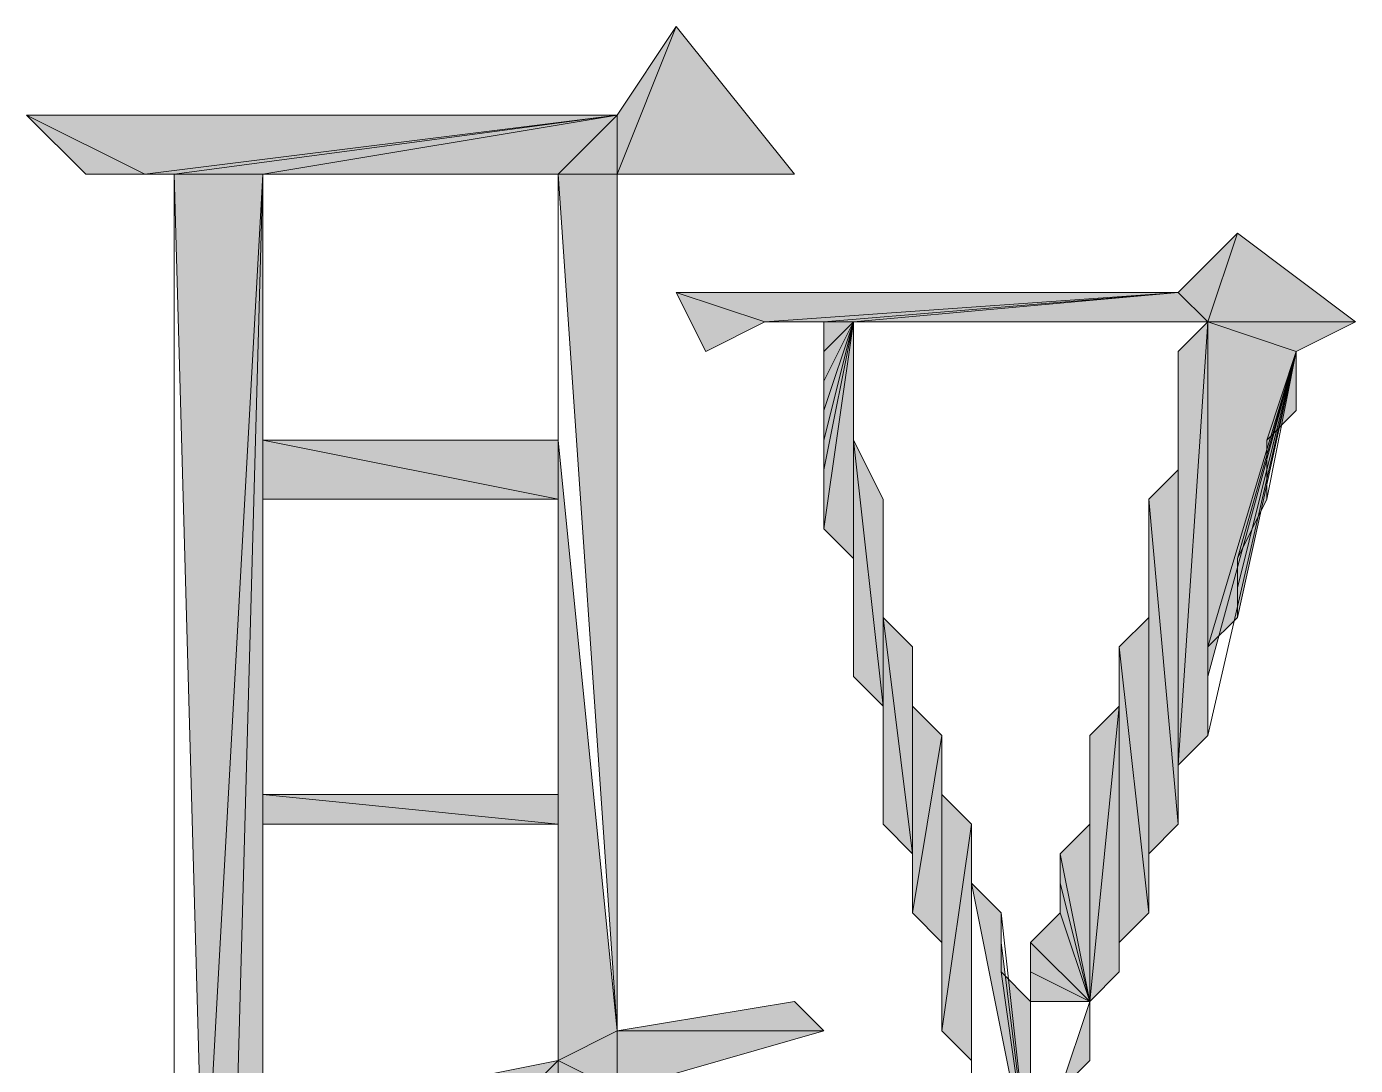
# Model space of a CAD drawing. Header units: inches. Extents: x -244 to 17, y 0 to 370.
# Drawn here: x -33.835 to -30.977, y 23.686 to 25.919 of the extents above; entities that cross this region are included whole.
import ezdxf

# ---------------------------------------------------------------- set-up
doc = ezdxf.new("R2010")
doc.units = ezdxf.units.IN
doc.header["$MEASUREMENT"] = 0
doc.layers.add('图层 1', color=7, linetype='Continuous')

# ---------------------------------------------------------------- blocks, each defined once
blk = doc.blocks.new('block 2')
at = {"layer": '图层 1', "true_color": 0xffffff}
h = blk.add_hatch(color=7, dxfattribs=at)
h.dxf.hatch_style = 2
h.paths.add_polyline_path([(45.7201, 54.2289), (45.847, 54.4832), (45.847, 53.213)])
h.paths.add_polyline_path([(45.7201, 54.3561), (45.7201, 54.2289), (45.847, 54.4832)])
h = blk.add_hatch(color=7, dxfattribs=at)
h.dxf.hatch_style = 2
h.paths.add_polyline_path([(45.847, 53.213), (45.7201, 54.1655), (45.7201, 54.2289)])
h.paths.add_polyline_path([(45.7201, 53.975), (45.847, 53.213), (45.7201, 54.1655)])
h = blk.add_hatch(color=7, dxfattribs=at)
h.dxf.hatch_style = 2
h.paths.add_polyline_path([(45.7201, 54.1655), (43.4341, 54.1022), (45.7201, 53.975)])
h = blk.add_hatch(color=7, dxfattribs=at)
h.dxf.hatch_style = 2
h.paths.add_polyline_path([(45.7201, 53.975), (43.4341, 54.0384), (43.4341, 54.1022)])
h.paths.add_polyline_path([(43.4975, 53.975), (45.7201, 53.975), (43.4341, 54.0384)])
h = blk.add_hatch(color=7, dxfattribs=at)
h.dxf.hatch_style = 2
h.paths.add_polyline_path([(43.688, 53.975), (43.688, 53.4669), (43.8151, 53.3401)])
h = blk.add_hatch(color=7, dxfattribs=at)
h.dxf.hatch_style = 2
h.paths.add_polyline_path([(44.3865, 53.975), (44.3231, 53.975), (44.3231, 53.3401)])
h = blk.add_hatch(color=7, dxfattribs=at)
h.dxf.hatch_style = 2
h.paths.add_polyline_path([(44.3865, 53.975), (44.3865, 53.3401), (44.3231, 53.3401)])
h = blk.add_hatch(color=7, dxfattribs=at)
h.dxf.hatch_style = 2
h.paths.add_polyline_path([(45.1485, 53.975), (45.0216, 53.975), (45.0216, 53.3401)])
h = blk.add_hatch(color=7, dxfattribs=at)
h.dxf.hatch_style = 2
h.paths.add_polyline_path([(45.1485, 53.975), (45.0216, 53.3401), (45.1485, 53.3401)])
h = blk.add_hatch(color=7, dxfattribs=at)
h.dxf.hatch_style = 2
h.paths.add_polyline_path([(45.7201, 53.213), (46.0375, 53.0862), (45.7201, 52.832)])
h.paths.add_polyline_path([(45.847, 53.213), (45.7201, 53.213), (46.0375, 53.0862)])
h.paths.add_polyline_path([(45.7201, 53.3401), (45.847, 53.213), (45.7201, 53.213)])
h.paths.add_polyline_path([(45.7201, 53.975), (45.7201, 53.3401), (45.847, 53.213)])
h = blk.add_hatch(color=7, dxfattribs=at)
h.dxf.hatch_style = 2
h.paths.add_polyline_path([(43.8151, 53.3401), (43.688, 53.3401), (43.688, 53.4669)])
h.paths.add_polyline_path([(43.7515, 53.213), (43.8151, 53.3401), (43.688, 53.3401)])
h.paths.add_polyline_path([(43.8785, 53.213), (43.7515, 53.213), (43.8151, 53.3401)])
h.paths.add_polyline_path([(43.8785, 52.7686), (43.8785, 53.213), (43.7515, 53.213)])
h.paths.add_polyline_path([(43.942, 52.832), (43.8785, 52.7686), (43.8785, 53.213)])
h = blk.add_hatch(color=7, dxfattribs=at)
h.dxf.hatch_style = 2
h.paths.add_polyline_path([(43.8151, 53.3401), (45.1485, 53.3401), (43.8785, 53.213)])
h = blk.add_hatch(color=7, dxfattribs=at)
h.dxf.hatch_style = 2
h.paths.add_polyline_path([(45.7201, 53.3401), (45.7201, 53.213), (43.8785, 53.213)])
h = blk.add_hatch(color=7, dxfattribs=at)
h.dxf.hatch_style = 2
h.paths.add_polyline_path([(45.4026, 52.8957), (45.466, 53.0862), (45.466, 52.0065)])
h.paths.add_polyline_path([(45.339, 53.0225), (45.4026, 52.8957), (45.466, 53.0862)])
h = blk.add_hatch(color=7, dxfattribs=at)
h.dxf.hatch_style = 2
h.paths.add_polyline_path([(45.4026, 52.8957), (45.4026, 52.7686), (45.466, 52.0065)])
h = blk.add_hatch(color=7, dxfattribs=at)
h.dxf.hatch_style = 2
h.paths.add_polyline_path([(44.958, 52.7686), (44.8944, 52.7052), (45.4026, 52.7052)])
h = blk.add_hatch(color=7, dxfattribs=at)
h.dxf.hatch_style = 2
h.paths.add_polyline_path([(45.4026, 52.7052), (45.085, 52.7686), (45.1485, 52.7686)])
h.paths.add_polyline_path([(44.958, 52.7686), (45.4026, 52.7052), (45.085, 52.7686)])
h = blk.add_hatch(color=7, dxfattribs=at)
h.dxf.hatch_style = 2
h.paths.add_polyline_path([(45.4026, 52.7052), (45.2121, 52.7686), (45.2755, 52.7686)])
h.paths.add_polyline_path([(45.1485, 52.7686), (45.4026, 52.7052), (45.2121, 52.7686)])
h = blk.add_hatch(color=7, dxfattribs=at)
h.dxf.hatch_style = 2
h.paths.add_polyline_path([(45.4026, 52.7052), (45.339, 52.7686), (45.4026, 52.7686)])
h.paths.add_polyline_path([(45.2755, 52.7686), (45.4026, 52.7052), (45.339, 52.7686)])
h = blk.add_hatch(color=7, dxfattribs=at)
h.dxf.hatch_style = 2
h.paths.add_polyline_path([(45.4026, 51.9431), (45.5931, 51.8794), (45.4026, 51.6255)])
h.paths.add_polyline_path([(45.466, 52.0065), (45.4026, 51.9431), (45.5931, 51.8794)])
h.paths.add_polyline_path([(45.4026, 52.7052), (45.466, 52.0065), (45.4026, 51.9431)])
h.paths.add_polyline_path([(45.4026, 52.7686), (45.4026, 52.7052), (45.466, 52.0065)])
h = blk.add_hatch(color=7, dxfattribs=at)
h.dxf.hatch_style = 2
h.paths.add_polyline_path([(44.3231, 52.6414), (44.7675, 52.6414), (44.2595, 52.578)])
h.paths.add_polyline_path([(45.1485, 52.7052), (44.577, 52.6414), (45.0216, 52.6414)])
h.paths.add_polyline_path([(44.6405, 52.7052), (45.1485, 52.7052), (44.577, 52.6414)])
h = blk.add_hatch(color=7, dxfattribs=at)
h.dxf.hatch_style = 2
h.paths.add_polyline_path([(44.1326, 52.578), (44.5136, 52.5147), (44.069, 52.5147)])
h.paths.add_polyline_path([(44.577, 52.578), (44.1326, 52.578), (44.5136, 52.5147)])
h.paths.add_polyline_path([(44.7675, 52.6414), (44.7041, 52.578), (44.2595, 52.578)])
h = blk.add_hatch(color=7, dxfattribs=at)
h.dxf.hatch_style = 2
h.paths.add_polyline_path([(43.8785, 52.5147), (44.3231, 52.4509), (43.8151, 52.4509)])
h.paths.add_polyline_path([(44.3865, 52.5147), (43.8785, 52.5147), (44.3231, 52.4509)])
h = blk.add_hatch(color=7, dxfattribs=at)
h.dxf.hatch_style = 2
h.paths.add_polyline_path([(43.561, 52.3241), (44.1326, 52.3875), (44.196, 52.4509)])
h.paths.add_polyline_path([(44.069, 52.3875), (43.561, 52.3241), (44.1326, 52.3875)])
h = blk.add_hatch(color=7, dxfattribs=at)
h.dxf.hatch_style = 2
h.paths.add_polyline_path([(43.561, 52.3241), (44.0056, 52.3875), (44.069, 52.3875)])
h.paths.add_polyline_path([(43.942, 52.3241), (43.561, 52.3241), (44.0056, 52.3875)])
h = blk.add_hatch(color=7, dxfattribs=at)
h.dxf.hatch_style = 2
h.paths.add_polyline_path([(43.942, 52.197), (44.069, 52.3241), (44.0056, 52.3241)])
h.paths.add_polyline_path([(44.1326, 52.2604), (43.942, 52.197), (44.069, 52.3241)])
h = blk.add_hatch(color=7, dxfattribs=at)
h.dxf.hatch_style = 2
h.paths.add_polyline_path([(43.942, 52.3241), (44.0056, 52.3241), (43.942, 52.197)])
h = blk.add_hatch(color=7, dxfattribs=at)
h.dxf.hatch_style = 2
h.paths.add_polyline_path([(43.7515, 52.2604), (43.8151, 52.197), (43.942, 52.197)])
h = blk.add_hatch(color=7, dxfattribs=at)
h.dxf.hatch_style = 2
h.paths.add_polyline_path([(43.942, 52.197), (44.3231, 52.197), (44.2595, 52.2604)])
h = blk.add_hatch(color=7, dxfattribs=at)
h.dxf.hatch_style = 2
h.paths.add_polyline_path([(43.942, 52.197), (44.196, 52.2604), (44.1326, 52.2604)])
h.paths.add_polyline_path([(44.2595, 52.2604), (43.942, 52.197), (44.196, 52.2604)])
h = blk.add_hatch(color=7, dxfattribs=at)
h.dxf.hatch_style = 2
h.paths.add_polyline_path([(44.7041, 52.1336), (44.1326, 52.0699), (44.7675, 52.0699)])
h.paths.add_polyline_path([(44.069, 52.1336), (44.7041, 52.1336), (44.1326, 52.0699)])
h.paths.add_polyline_path([(43.942, 52.197), (44.577, 52.1336), (44.0056, 52.1336)])
h.paths.add_polyline_path([(44.5136, 52.197), (43.942, 52.197), (44.577, 52.1336)])
h = blk.add_hatch(color=7, dxfattribs=at)
h.dxf.hatch_style = 2
h.paths.add_polyline_path([(44.2595, 52.0699), (45.0216, 52.0699), (44.3231, 52.0065)])
h = blk.add_hatch(color=7, dxfattribs=at)
h.dxf.hatch_style = 2
h.paths.add_polyline_path([(45.0216, 52.0699), (45.085, 52.0065), (44.3231, 52.0065)])
h = blk.add_hatch(color=7, dxfattribs=at)
h.dxf.hatch_style = 2
h.paths.add_polyline_path([(44.45, 52.0065), (45.4026, 51.9431), (44.5136, 51.9431)])
h.paths.add_polyline_path([(45.339, 52.0065), (44.45, 52.0065), (45.4026, 51.9431)])
h = blk.add_hatch(color=7, dxfattribs=at)
h.dxf.hatch_style = 2
h.paths.add_polyline_path([(45.339, 51.7526), (44.5136, 51.9431), (45.4026, 51.9431)])
h.paths.add_polyline_path([(44.6405, 51.9431), (45.339, 51.7526), (44.5136, 51.9431)])
h = blk.add_hatch(color=7, dxfattribs=at)
h.dxf.hatch_style = 2
h.paths.add_polyline_path([(45.339, 51.7526), (44.7041, 51.9431), (44.6405, 51.9431)])
h.paths.add_polyline_path([(44.7675, 51.8794), (45.339, 51.7526), (44.7041, 51.9431)])
h = blk.add_hatch(color=7, dxfattribs=at)
h.dxf.hatch_style = 2
h.paths.add_polyline_path([(45.4026, 51.9431), (45.339, 51.7526), (45.4026, 51.6255)])
h = blk.add_hatch(color=7, dxfattribs=at)
h.dxf.hatch_style = 2
h.paths.add_polyline_path([(45.339, 51.7526), (44.8311, 51.8794), (44.7675, 51.8794)])
h.paths.add_polyline_path([(44.8944, 51.8794), (45.339, 51.7526), (44.8311, 51.8794)])
h = blk.add_hatch(color=7, dxfattribs=at)
h.dxf.hatch_style = 2
h.paths.add_polyline_path([(45.339, 51.7526), (45.0216, 51.816), (44.8944, 51.8794)])
h.paths.add_polyline_path([(45.085, 51.816), (45.339, 51.7526), (45.0216, 51.816)])
h = blk.add_hatch(color=7, dxfattribs=at)
h.dxf.hatch_style = 2
h.paths.add_polyline_path([(45.339, 51.7526), (45.1485, 51.816), (45.085, 51.816)])
h.paths.add_polyline_path([(45.2121, 51.7526), (45.339, 51.7526), (45.1485, 51.816)])
at = {"layer": '图层 1', "lineweight": 0}
for points in [[(45.7201, 54.2289), (45.847, 54.4832), (45.847, 53.213), (45.7201, 54.2289)], [(45.7201, 54.3561), (45.7201, 54.2289), (45.847, 54.4832), (45.7201, 54.3561)], [(45.847, 53.213), (45.7201, 54.1655), (45.7201, 54.2289), (45.847, 53.213)], [(45.7201, 54.1655), (43.4341, 54.1022), (45.7201, 53.975), (45.7201, 54.1655)], [(43.6246, 54.1655), (45.7201, 54.1655), (43.4341, 54.1022), (43.6246, 54.1655)], [(45.7201, 53.975), (45.847, 53.213), (45.7201, 54.1655), (45.7201, 53.975)], [(45.7201, 53.975), (43.4341, 54.0384), (43.4341, 54.1022), (45.7201, 53.975)], [(43.4975, 53.975), (45.7201, 53.975), (43.4341, 54.0384), (43.4975, 53.975)], [(43.4975, 53.975), (45.0216, 53.975), (44.3865, 53.975), (43.4975, 53.975)], [(45.1485, 53.975), (43.4975, 53.975), (45.0216, 53.975), (45.1485, 53.975)], [(45.7201, 53.975), (45.1485, 53.975), (43.4975, 53.975), (45.7201, 53.975)], [(44.3231, 53.975), (43.4975, 53.975), (43.688, 53.975), (44.3231, 53.975)], [(44.3865, 53.975), (44.3231, 53.975), (43.4975, 53.975), (44.3865, 53.975)], [(43.688, 53.975), (43.688, 53.4669), (43.8151, 53.3401), (43.688, 53.975)], [(44.3865, 53.975), (44.3231, 53.975), (44.3231, 53.3401), (44.3865, 53.975)], [(44.3865, 53.975), (44.3865, 53.3401), (44.3231, 53.3401), (44.3865, 53.975)], [(45.1485, 53.975), (45.0216, 53.975), (45.0216, 53.3401), (45.1485, 53.975)], [(45.1485, 53.975), (45.0216, 53.3401), (45.1485, 53.3401), (45.1485, 53.975)], [(45.7201, 53.975), (45.7201, 53.3401), (45.847, 53.213), (45.7201, 53.975)], [(43.8151, 53.3401), (43.688, 53.3401), (43.688, 53.4669), (43.8151, 53.3401)], [(43.7515, 53.213), (43.8151, 53.3401), (43.688, 53.3401), (43.7515, 53.213)], [(43.8785, 53.213), (43.7515, 53.213), (43.8151, 53.3401), (43.8785, 53.213)], [(43.8151, 53.3401), (45.1485, 53.3401), (43.8785, 53.213), (43.8151, 53.3401)], [(44.3231, 53.3401), (43.8151, 53.3401), (45.1485, 53.3401), (44.3231, 53.3401)], [(45.7201, 53.3401), (45.7201, 53.213), (43.8785, 53.213), (45.7201, 53.3401)], [(45.1485, 53.3401), (45.7201, 53.3401), (43.8785, 53.213), (45.1485, 53.3401)], [(44.3231, 53.3401), (45.1485, 53.3401), (44.3865, 53.3401), (44.3231, 53.3401)], [(45.1485, 53.3401), (44.3865, 53.3401), (45.0216, 53.3401), (45.1485, 53.3401)], [(45.7201, 53.3401), (45.847, 53.213), (45.7201, 53.213), (45.7201, 53.3401)], [(43.8785, 52.7686), (43.8785, 53.213), (43.7515, 53.213), (43.8785, 52.7686)], [(43.942, 52.832), (43.8785, 52.7686), (43.8785, 53.213), (43.942, 52.832)], [(45.7201, 53.213), (46.0375, 53.0862), (45.7201, 52.832), (45.7201, 53.213)], [(45.847, 53.213), (45.7201, 53.213), (46.0375, 53.0862), (45.847, 53.213)], [(45.339, 53.0225), (45.4026, 52.8957), (45.466, 53.0862), (45.339, 53.0225)], [(45.4026, 52.8957), (45.466, 53.0862), (45.466, 52.0065), (45.4026, 52.8957)], [(45.4026, 52.8957), (45.4026, 52.7686), (45.466, 52.0065), (45.4026, 52.8957)], [(44.958, 52.7686), (44.8944, 52.7052), (45.4026, 52.7052), (44.958, 52.7686)], [(44.958, 52.7686), (45.4026, 52.7052), (45.085, 52.7686), (44.958, 52.7686)], [(45.4026, 52.7052), (45.085, 52.7686), (45.1485, 52.7686), (45.4026, 52.7052)], [(45.1485, 52.7686), (45.4026, 52.7052), (45.2121, 52.7686), (45.1485, 52.7686)], [(45.4026, 52.7052), (45.2121, 52.7686), (45.2755, 52.7686), (45.4026, 52.7052)], [(45.2755, 52.7686), (45.4026, 52.7052), (45.339, 52.7686), (45.2755, 52.7686)], [(45.4026, 52.7052), (45.339, 52.7686), (45.4026, 52.7686), (45.4026, 52.7052)], [(45.4026, 52.7686), (45.4026, 52.7052), (45.466, 52.0065), (45.4026, 52.7686)], [(45.1485, 52.7052), (44.577, 52.6414), (45.0216, 52.6414), (45.1485, 52.7052)], [(44.6405, 52.7052), (45.1485, 52.7052), (44.577, 52.6414), (44.6405, 52.7052)], [(45.2121, 52.7052), (44.6405, 52.7052), (45.1485, 52.7052), (45.2121, 52.7052)], [(44.7041, 52.7052), (45.2121, 52.7052), (44.6405, 52.7052), (44.7041, 52.7052)], [(45.2755, 52.7052), (44.7041, 52.7052), (45.2121, 52.7052), (45.2755, 52.7052)], [(44.7675, 52.7052), (45.2755, 52.7052), (44.7041, 52.7052), (44.7675, 52.7052)], [(44.8311, 52.7052), (44.7675, 52.7052), (45.2755, 52.7052), (44.8311, 52.7052)], [(45.4026, 52.7052), (44.8311, 52.7052), (45.2755, 52.7052), (45.4026, 52.7052)], [(44.8944, 52.7052), (45.4026, 52.7052), (44.8311, 52.7052), (44.8944, 52.7052)], [(45.4026, 52.7052), (45.466, 52.0065), (45.4026, 51.9431), (45.4026, 52.7052)], [(44.7675, 52.6414), (44.7041, 52.578), (44.2595, 52.578), (44.7675, 52.6414)], [(44.3231, 52.6414), (44.7675, 52.6414), (44.2595, 52.578), (44.3231, 52.6414)], [(44.8944, 52.6414), (44.3231, 52.6414), (44.7675, 52.6414), (44.8944, 52.6414)], [(44.3865, 52.6414), (44.8944, 52.6414), (44.3231, 52.6414), (44.3865, 52.6414)], [(44.958, 52.6414), (44.3865, 52.6414), (44.8944, 52.6414), (44.958, 52.6414)], [(44.45, 52.6414), (44.958, 52.6414), (44.3865, 52.6414), (44.45, 52.6414)], [(45.0216, 52.6414), (44.45, 52.6414), (44.958, 52.6414), (45.0216, 52.6414)], [(44.577, 52.6414), (45.0216, 52.6414), (44.45, 52.6414), (44.577, 52.6414)], [(44.1326, 52.578), (44.5136, 52.5147), (44.069, 52.5147), (44.1326, 52.578)], [(44.577, 52.578), (44.1326, 52.578), (44.5136, 52.5147), (44.577, 52.578)], [(44.196, 52.578), (44.577, 52.578), (44.1326, 52.578), (44.196, 52.578)], [(44.6405, 52.578), (44.196, 52.578), (44.577, 52.578), (44.6405, 52.578)], [(44.2595, 52.578), (44.6405, 52.578), (44.196, 52.578), (44.2595, 52.578)], [(44.7041, 52.578), (44.2595, 52.578), (44.6405, 52.578), (44.7041, 52.578)], [(43.8785, 52.5147), (44.3231, 52.4509), (43.8151, 52.4509), (43.8785, 52.5147)], [(44.3865, 52.5147), (43.8785, 52.5147), (44.3231, 52.4509), (44.3865, 52.5147)], [(43.942, 52.5147), (44.3865, 52.5147), (43.8785, 52.5147), (43.942, 52.5147)], [(44.45, 52.5147), (43.942, 52.5147), (44.3865, 52.5147), (44.45, 52.5147)], [(44.069, 52.5147), (44.45, 52.5147), (43.942, 52.5147), (44.069, 52.5147)], [(44.5136, 52.5147), (44.069, 52.5147), (44.45, 52.5147), (44.5136, 52.5147)], [(43.561, 52.3241), (44.1326, 52.3875), (44.196, 52.4509), (43.561, 52.3241)], [(44.196, 52.4509), (43.561, 52.3241), (43.7515, 52.4509), (44.196, 52.4509)], [(44.2595, 52.4509), (43.7515, 52.4509), (44.196, 52.4509), (44.2595, 52.4509)], [(43.8151, 52.4509), (44.2595, 52.4509), (43.7515, 52.4509), (43.8151, 52.4509)], [(44.3231, 52.4509), (43.8151, 52.4509), (44.2595, 52.4509), (44.3231, 52.4509)], [(43.561, 52.3241), (44.0056, 52.3875), (44.069, 52.3875), (43.561, 52.3241)], [(43.942, 52.3241), (43.561, 52.3241), (44.0056, 52.3875), (43.942, 52.3241)], [(44.069, 52.3875), (43.561, 52.3241), (44.1326, 52.3875), (44.069, 52.3875)], [(43.561, 52.3241), (43.942, 52.197), (43.942, 52.3241), (43.561, 52.3241)], [(43.7515, 52.2604), (43.561, 52.3241), (43.942, 52.197), (43.7515, 52.2604)], [(43.942, 52.197), (44.069, 52.3241), (44.0056, 52.3241), (43.942, 52.197)], [(44.1326, 52.2604), (43.942, 52.197), (44.069, 52.3241), (44.1326, 52.2604)], [(43.942, 52.3241), (44.0056, 52.3241), (43.942, 52.197), (43.942, 52.3241)], [(43.7515, 52.2604), (43.8151, 52.197), (43.942, 52.197), (43.7515, 52.2604)], [(43.942, 52.197), (44.3231, 52.197), (44.2595, 52.2604), (43.942, 52.197)], [(43.942, 52.197), (44.196, 52.2604), (44.1326, 52.2604), (43.942, 52.197)], [(44.2595, 52.2604), (43.942, 52.197), (44.196, 52.2604), (44.2595, 52.2604)], [(43.8151, 52.197), (43.8785, 52.197), (43.942, 52.197), (43.8151, 52.197)], [(43.942, 52.197), (44.577, 52.1336), (44.0056, 52.1336), (43.942, 52.197)], [(44.5136, 52.197), (43.942, 52.197), (44.577, 52.1336), (44.5136, 52.197)], [(44.3865, 52.197), (44.5136, 52.197), (43.942, 52.197), (44.3865, 52.197)], [(44.3865, 52.197), (43.942, 52.197), (44.3231, 52.197), (44.3865, 52.197)], [(44.0056, 52.1336), (44.6405, 52.1336), (44.069, 52.1336), (44.0056, 52.1336)], [(44.577, 52.1336), (44.0056, 52.1336), (44.6405, 52.1336), (44.577, 52.1336)], [(44.069, 52.1336), (44.7041, 52.1336), (44.1326, 52.0699), (44.069, 52.1336)], [(44.6405, 52.1336), (44.069, 52.1336), (44.7041, 52.1336), (44.6405, 52.1336)], [(44.7041, 52.1336), (44.1326, 52.0699), (44.7675, 52.0699), (44.7041, 52.1336)], [(44.1326, 52.0699), (44.7675, 52.0699), (44.196, 52.0699), (44.1326, 52.0699)], [(44.196, 52.0699), (44.8944, 52.0699), (44.2595, 52.0699), (44.196, 52.0699)], [(44.8311, 52.0699), (44.196, 52.0699), (44.8944, 52.0699), (44.8311, 52.0699)], [(44.7675, 52.0699), (44.8311, 52.0699), (44.196, 52.0699), (44.7675, 52.0699)], [(44.2595, 52.0699), (45.0216, 52.0699), (44.3231, 52.0065), (44.2595, 52.0699)], [(44.8944, 52.0699), (44.2595, 52.0699), (45.0216, 52.0699), (44.8944, 52.0699)], [(45.0216, 52.0699), (45.085, 52.0065), (44.3231, 52.0065), (45.0216, 52.0699)], [(44.3231, 52.0065), (45.1485, 52.0065), (44.3865, 52.0065), (44.3231, 52.0065)], [(45.085, 52.0065), (44.3231, 52.0065), (45.1485, 52.0065), (45.085, 52.0065)], [(44.3865, 52.0065), (45.2121, 52.0065), (44.45, 52.0065), (44.3865, 52.0065)], [(45.1485, 52.0065), (44.3865, 52.0065), (45.2121, 52.0065), (45.1485, 52.0065)], [(44.45, 52.0065), (45.4026, 51.9431), (44.5136, 51.9431), (44.45, 52.0065)], [(45.339, 52.0065), (44.45, 52.0065), (45.4026, 51.9431), (45.339, 52.0065)], [(45.2121, 52.0065), (45.339, 52.0065), (44.45, 52.0065), (45.2121, 52.0065)], [(45.466, 52.0065), (45.4026, 51.9431), (45.5931, 51.8794), (45.466, 52.0065)], [(45.339, 51.7526), (44.5136, 51.9431), (45.4026, 51.9431), (45.339, 51.7526)], [(44.6405, 51.9431), (45.339, 51.7526), (44.5136, 51.9431), (44.6405, 51.9431)], [(45.339, 51.7526), (44.7041, 51.9431), (44.6405, 51.9431), (45.339, 51.7526)], [(44.7675, 51.8794), (45.339, 51.7526), (44.7041, 51.9431), (44.7675, 51.8794)], [(45.4026, 51.9431), (45.339, 51.7526), (45.4026, 51.6255), (45.4026, 51.9431)], [(45.4026, 51.9431), (45.5931, 51.8794), (45.4026, 51.6255), (45.4026, 51.9431)], [(45.339, 51.7526), (44.8311, 51.8794), (44.7675, 51.8794), (45.339, 51.7526)], [(44.8944, 51.8794), (45.339, 51.7526), (44.8311, 51.8794), (44.8944, 51.8794)], [(45.339, 51.7526), (45.0216, 51.816), (44.8944, 51.8794), (45.339, 51.7526)], [(45.085, 51.816), (45.339, 51.7526), (45.0216, 51.816), (45.085, 51.816)], [(45.339, 51.7526), (45.1485, 51.816), (45.085, 51.816), (45.339, 51.7526)], [(45.2121, 51.7526), (45.339, 51.7526), (45.1485, 51.816), (45.2121, 51.7526)]]:
    blk.add_lwpolyline(points, dxfattribs=at)
at = {"layer": '图层 1', "color": 7, "lineweight": 13, "true_color": 0xffffff}
for points in [[(45.7201, 54.2289), (45.847, 54.4832), (45.847, 53.213), (45.7201, 54.2289)], [(45.7201, 54.3561), (45.7201, 54.2289), (45.847, 54.4832), (45.7201, 54.3561)], [(45.847, 53.213), (45.7201, 54.1655), (45.7201, 54.2289), (45.847, 53.213)], [(45.7201, 54.1655), (43.4341, 54.1022), (45.7201, 53.975), (45.7201, 54.1655)], [(43.6246, 54.1655), (45.7201, 54.1655), (43.4341, 54.1022), (43.6246, 54.1655)], [(45.7201, 53.975), (45.847, 53.213), (45.7201, 54.1655), (45.7201, 53.975)], [(45.7201, 53.975), (43.4341, 54.0384), (43.4341, 54.1022), (45.7201, 53.975)], [(43.4975, 53.975), (45.7201, 53.975), (43.4341, 54.0384), (43.4975, 53.975)], [(43.4975, 53.975), (45.0216, 53.975), (44.3865, 53.975), (43.4975, 53.975)], [(45.1485, 53.975), (43.4975, 53.975), (45.0216, 53.975), (45.1485, 53.975)], [(45.7201, 53.975), (45.1485, 53.975), (43.4975, 53.975), (45.7201, 53.975)], [(44.3231, 53.975), (43.4975, 53.975), (43.688, 53.975), (44.3231, 53.975)], [(44.3865, 53.975), (44.3231, 53.975), (43.4975, 53.975), (44.3865, 53.975)], [(43.688, 53.975), (43.688, 53.4669), (43.8151, 53.3401), (43.688, 53.975)], [(44.3865, 53.975), (44.3231, 53.975), (44.3231, 53.3401), (44.3865, 53.975)], [(44.3865, 53.975), (44.3865, 53.3401), (44.3231, 53.3401), (44.3865, 53.975)], [(45.1485, 53.975), (45.0216, 53.975), (45.0216, 53.3401), (45.1485, 53.975)], [(45.1485, 53.975), (45.0216, 53.3401), (45.1485, 53.3401), (45.1485, 53.975)], [(45.7201, 53.975), (45.7201, 53.3401), (45.847, 53.213), (45.7201, 53.975)], [(43.8151, 53.3401), (43.688, 53.3401), (43.688, 53.4669), (43.8151, 53.3401)], [(43.7515, 53.213), (43.8151, 53.3401), (43.688, 53.3401), (43.7515, 53.213)], [(43.8785, 53.213), (43.7515, 53.213), (43.8151, 53.3401), (43.8785, 53.213)], [(43.8151, 53.3401), (45.1485, 53.3401), (43.8785, 53.213), (43.8151, 53.3401)], [(44.3231, 53.3401), (43.8151, 53.3401), (45.1485, 53.3401), (44.3231, 53.3401)], [(45.7201, 53.3401), (45.7201, 53.213), (43.8785, 53.213), (45.7201, 53.3401)], [(45.1485, 53.3401), (45.7201, 53.3401), (43.8785, 53.213), (45.1485, 53.3401)], [(44.3231, 53.3401), (45.1485, 53.3401), (44.3865, 53.3401), (44.3231, 53.3401)], [(45.1485, 53.3401), (44.3865, 53.3401), (45.0216, 53.3401), (45.1485, 53.3401)], [(45.7201, 53.3401), (45.847, 53.213), (45.7201, 53.213), (45.7201, 53.3401)], [(43.8785, 52.7686), (43.8785, 53.213), (43.7515, 53.213), (43.8785, 52.7686)], [(43.942, 52.832), (43.8785, 52.7686), (43.8785, 53.213), (43.942, 52.832)], [(45.7201, 53.213), (46.0375, 53.0862), (45.7201, 52.832), (45.7201, 53.213)], [(45.847, 53.213), (45.7201, 53.213), (46.0375, 53.0862), (45.847, 53.213)], [(45.339, 53.0225), (45.4026, 52.8957), (45.466, 53.0862), (45.339, 53.0225)], [(45.4026, 52.8957), (45.466, 53.0862), (45.466, 52.0065), (45.4026, 52.8957)], [(45.4026, 52.8957), (45.4026, 52.7686), (45.466, 52.0065), (45.4026, 52.8957)], [(44.958, 52.7686), (44.8944, 52.7052), (45.4026, 52.7052), (44.958, 52.7686)], [(44.958, 52.7686), (45.4026, 52.7052), (45.085, 52.7686), (44.958, 52.7686)], [(45.4026, 52.7052), (45.085, 52.7686), (45.1485, 52.7686), (45.4026, 52.7052)], [(45.1485, 52.7686), (45.4026, 52.7052), (45.2121, 52.7686), (45.1485, 52.7686)], [(45.4026, 52.7052), (45.2121, 52.7686), (45.2755, 52.7686), (45.4026, 52.7052)], [(45.2755, 52.7686), (45.4026, 52.7052), (45.339, 52.7686), (45.2755, 52.7686)], [(45.4026, 52.7052), (45.339, 52.7686), (45.4026, 52.7686), (45.4026, 52.7052)], [(45.4026, 52.7686), (45.4026, 52.7052), (45.466, 52.0065), (45.4026, 52.7686)], [(45.1485, 52.7052), (44.577, 52.6414), (45.0216, 52.6414), (45.1485, 52.7052)], [(44.6405, 52.7052), (45.1485, 52.7052), (44.577, 52.6414), (44.6405, 52.7052)], [(45.2121, 52.7052), (44.6405, 52.7052), (45.1485, 52.7052), (45.2121, 52.7052)], [(44.7041, 52.7052), (45.2121, 52.7052), (44.6405, 52.7052), (44.7041, 52.7052)], [(45.2755, 52.7052), (44.7041, 52.7052), (45.2121, 52.7052), (45.2755, 52.7052)], [(44.7675, 52.7052), (45.2755, 52.7052), (44.7041, 52.7052), (44.7675, 52.7052)], [(44.8311, 52.7052), (44.7675, 52.7052), (45.2755, 52.7052), (44.8311, 52.7052)], [(45.4026, 52.7052), (44.8311, 52.7052), (45.2755, 52.7052), (45.4026, 52.7052)], [(44.8944, 52.7052), (45.4026, 52.7052), (44.8311, 52.7052), (44.8944, 52.7052)], [(45.4026, 52.7052), (45.466, 52.0065), (45.4026, 51.9431), (45.4026, 52.7052)], [(44.7675, 52.6414), (44.7041, 52.578), (44.2595, 52.578), (44.7675, 52.6414)], [(44.3231, 52.6414), (44.7675, 52.6414), (44.2595, 52.578), (44.3231, 52.6414)], [(44.8944, 52.6414), (44.3231, 52.6414), (44.7675, 52.6414), (44.8944, 52.6414)], [(44.3865, 52.6414), (44.8944, 52.6414), (44.3231, 52.6414), (44.3865, 52.6414)], [(44.958, 52.6414), (44.3865, 52.6414), (44.8944, 52.6414), (44.958, 52.6414)], [(44.45, 52.6414), (44.958, 52.6414), (44.3865, 52.6414), (44.45, 52.6414)], [(45.0216, 52.6414), (44.45, 52.6414), (44.958, 52.6414), (45.0216, 52.6414)], [(44.577, 52.6414), (45.0216, 52.6414), (44.45, 52.6414), (44.577, 52.6414)], [(44.1326, 52.578), (44.5136, 52.5147), (44.069, 52.5147), (44.1326, 52.578)], [(44.577, 52.578), (44.1326, 52.578), (44.5136, 52.5147), (44.577, 52.578)], [(44.196, 52.578), (44.577, 52.578), (44.1326, 52.578), (44.196, 52.578)], [(44.6405, 52.578), (44.196, 52.578), (44.577, 52.578), (44.6405, 52.578)], [(44.2595, 52.578), (44.6405, 52.578), (44.196, 52.578), (44.2595, 52.578)], [(44.7041, 52.578), (44.2595, 52.578), (44.6405, 52.578), (44.7041, 52.578)], [(43.8785, 52.5147), (44.3231, 52.4509), (43.8151, 52.4509), (43.8785, 52.5147)], [(44.3865, 52.5147), (43.8785, 52.5147), (44.3231, 52.4509), (44.3865, 52.5147)], [(43.942, 52.5147), (44.3865, 52.5147), (43.8785, 52.5147), (43.942, 52.5147)], [(44.45, 52.5147), (43.942, 52.5147), (44.3865, 52.5147), (44.45, 52.5147)], [(44.069, 52.5147), (44.45, 52.5147), (43.942, 52.5147), (44.069, 52.5147)], [(44.5136, 52.5147), (44.069, 52.5147), (44.45, 52.5147), (44.5136, 52.5147)], [(43.561, 52.3241), (44.1326, 52.3875), (44.196, 52.4509), (43.561, 52.3241)], [(44.196, 52.4509), (43.561, 52.3241), (43.7515, 52.4509), (44.196, 52.4509)], [(44.2595, 52.4509), (43.7515, 52.4509), (44.196, 52.4509), (44.2595, 52.4509)], [(43.8151, 52.4509), (44.2595, 52.4509), (43.7515, 52.4509), (43.8151, 52.4509)], [(44.3231, 52.4509), (43.8151, 52.4509), (44.2595, 52.4509), (44.3231, 52.4509)], [(43.561, 52.3241), (44.0056, 52.3875), (44.069, 52.3875), (43.561, 52.3241)], [(43.942, 52.3241), (43.561, 52.3241), (44.0056, 52.3875), (43.942, 52.3241)], [(44.069, 52.3875), (43.561, 52.3241), (44.1326, 52.3875), (44.069, 52.3875)], [(43.561, 52.3241), (43.942, 52.197), (43.942, 52.3241), (43.561, 52.3241)], [(43.7515, 52.2604), (43.561, 52.3241), (43.942, 52.197), (43.7515, 52.2604)], [(43.942, 52.197), (44.069, 52.3241), (44.0056, 52.3241), (43.942, 52.197)], [(44.1326, 52.2604), (43.942, 52.197), (44.069, 52.3241), (44.1326, 52.2604)], [(43.942, 52.3241), (44.0056, 52.3241), (43.942, 52.197), (43.942, 52.3241)], [(43.7515, 52.2604), (43.8151, 52.197), (43.942, 52.197), (43.7515, 52.2604)], [(43.942, 52.197), (44.3231, 52.197), (44.2595, 52.2604), (43.942, 52.197)], [(43.942, 52.197), (44.196, 52.2604), (44.1326, 52.2604), (43.942, 52.197)], [(44.2595, 52.2604), (43.942, 52.197), (44.196, 52.2604), (44.2595, 52.2604)], [(43.8151, 52.197), (43.8785, 52.197), (43.942, 52.197), (43.8151, 52.197)], [(43.942, 52.197), (44.577, 52.1336), (44.0056, 52.1336), (43.942, 52.197)], [(44.5136, 52.197), (43.942, 52.197), (44.577, 52.1336), (44.5136, 52.197)], [(44.3865, 52.197), (44.5136, 52.197), (43.942, 52.197), (44.3865, 52.197)], [(44.3865, 52.197), (43.942, 52.197), (44.3231, 52.197), (44.3865, 52.197)], [(44.0056, 52.1336), (44.6405, 52.1336), (44.069, 52.1336), (44.0056, 52.1336)], [(44.577, 52.1336), (44.0056, 52.1336), (44.6405, 52.1336), (44.577, 52.1336)], [(44.069, 52.1336), (44.7041, 52.1336), (44.1326, 52.0699), (44.069, 52.1336)], [(44.6405, 52.1336), (44.069, 52.1336), (44.7041, 52.1336), (44.6405, 52.1336)], [(44.7041, 52.1336), (44.1326, 52.0699), (44.7675, 52.0699), (44.7041, 52.1336)], [(44.1326, 52.0699), (44.7675, 52.0699), (44.196, 52.0699), (44.1326, 52.0699)], [(44.196, 52.0699), (44.8944, 52.0699), (44.2595, 52.0699), (44.196, 52.0699)], [(44.8311, 52.0699), (44.196, 52.0699), (44.8944, 52.0699), (44.8311, 52.0699)], [(44.7675, 52.0699), (44.8311, 52.0699), (44.196, 52.0699), (44.7675, 52.0699)], [(44.2595, 52.0699), (45.0216, 52.0699), (44.3231, 52.0065), (44.2595, 52.0699)], [(44.8944, 52.0699), (44.2595, 52.0699), (45.0216, 52.0699), (44.8944, 52.0699)], [(45.0216, 52.0699), (45.085, 52.0065), (44.3231, 52.0065), (45.0216, 52.0699)], [(44.3231, 52.0065), (45.1485, 52.0065), (44.3865, 52.0065), (44.3231, 52.0065)], [(45.085, 52.0065), (44.3231, 52.0065), (45.1485, 52.0065), (45.085, 52.0065)], [(44.3865, 52.0065), (45.2121, 52.0065), (44.45, 52.0065), (44.3865, 52.0065)], [(45.1485, 52.0065), (44.3865, 52.0065), (45.2121, 52.0065), (45.1485, 52.0065)], [(44.45, 52.0065), (45.4026, 51.9431), (44.5136, 51.9431), (44.45, 52.0065)], [(45.339, 52.0065), (44.45, 52.0065), (45.4026, 51.9431), (45.339, 52.0065)], [(45.2121, 52.0065), (45.339, 52.0065), (44.45, 52.0065), (45.2121, 52.0065)], [(45.466, 52.0065), (45.4026, 51.9431), (45.5931, 51.8794), (45.466, 52.0065)], [(45.339, 51.7526), (44.5136, 51.9431), (45.4026, 51.9431), (45.339, 51.7526)], [(44.6405, 51.9431), (45.339, 51.7526), (44.5136, 51.9431), (44.6405, 51.9431)], [(45.339, 51.7526), (44.7041, 51.9431), (44.6405, 51.9431), (45.339, 51.7526)], [(44.7675, 51.8794), (45.339, 51.7526), (44.7041, 51.9431), (44.7675, 51.8794)], [(45.4026, 51.9431), (45.339, 51.7526), (45.4026, 51.6255), (45.4026, 51.9431)], [(45.4026, 51.9431), (45.5931, 51.8794), (45.4026, 51.6255), (45.4026, 51.9431)], [(45.339, 51.7526), (44.8311, 51.8794), (44.7675, 51.8794), (45.339, 51.7526)], [(44.8944, 51.8794), (45.339, 51.7526), (44.8311, 51.8794), (44.8944, 51.8794)], [(45.339, 51.7526), (45.0216, 51.816), (44.8944, 51.8794), (45.339, 51.7526)], [(45.085, 51.816), (45.339, 51.7526), (45.0216, 51.816), (45.085, 51.816)], [(45.339, 51.7526), (45.1485, 51.816), (45.085, 51.816), (45.339, 51.7526)], [(45.2121, 51.7526), (45.339, 51.7526), (45.1485, 51.816), (45.2121, 51.7526)]]:
    blk.add_lwpolyline(points, dxfattribs=at)
at = {"layer": '图层 1', "lineweight": 0}
for points, knots in [([(45.7201, 54.1655), (45.7201, 54.1655), (43.6246, 54.1655), (43.6246, 54.1655), (43.6246, 54.1655), (45.7201, 54.1655), (45.7201, 54.1655)], [0, 0, 0, 0, 1, 1, 1, 2, 2, 2, 2]), ([(43.8151, 53.3401), (43.8151, 53.3401), (44.3231, 53.3401), (44.3231, 53.3401), (44.3231, 53.3401), (43.8151, 53.3401), (43.8151, 53.3401)], [0, 0, 0, 0, 1, 1, 1, 2, 2, 2, 2]), ([(45.7201, 53.3401), (45.7201, 53.3401), (45.1485, 53.3401), (45.1485, 53.3401), (45.1485, 53.3401), (45.7201, 53.3401), (45.7201, 53.3401)], [0, 0, 0, 0, 1, 1, 1, 2, 2, 2, 2]), ([(43.7515, 52.2604), (43.7515, 52.2604), (43.7515, 52.2604), (43.7515, 52.2604), (43.7515, 52.2604), (43.942, 52.197), (43.942, 52.197), (43.942, 52.197), (43.7515, 52.2604), (43.7515, 52.2604)], [0, 0, 0, 0, 1, 1, 1, 2, 2, 2, 3, 3, 3, 3])]:
    blk.add_open_spline(points, degree=3, knots=knots, dxfattribs=at)
at = {"layer": '图层 1', "color": 7, "lineweight": 13, "true_color": 0xffffff}
for points, knots in [([(45.7201, 54.1655), (45.7201, 54.1655), (43.6246, 54.1655), (43.6246, 54.1655), (43.6246, 54.1655), (45.7201, 54.1655), (45.7201, 54.1655)], [0, 0, 0, 0, 1, 1, 1, 2, 2, 2, 2]), ([(43.8151, 53.3401), (43.8151, 53.3401), (44.3231, 53.3401), (44.3231, 53.3401), (44.3231, 53.3401), (43.8151, 53.3401), (43.8151, 53.3401)], [0, 0, 0, 0, 1, 1, 1, 2, 2, 2, 2]), ([(45.7201, 53.3401), (45.7201, 53.3401), (45.1485, 53.3401), (45.1485, 53.3401), (45.1485, 53.3401), (45.7201, 53.3401), (45.7201, 53.3401)], [0, 0, 0, 0, 1, 1, 1, 2, 2, 2, 2]), ([(43.7515, 52.2604), (43.7515, 52.2604), (43.7515, 52.2604), (43.7515, 52.2604), (43.7515, 52.2604), (43.942, 52.197), (43.942, 52.197), (43.942, 52.197), (43.7515, 52.2604), (43.7515, 52.2604)], [0, 0, 0, 0, 1, 1, 1, 2, 2, 2, 3, 3, 3, 3])]:
    blk.add_open_spline(points, degree=3, knots=knots, dxfattribs=at)

msp = doc.modelspace()

# ---------------------------------------------------------------- block references
at = {"layer": '图层 1', "rotation": 90}
msp.add_blockref('block 2', (20.6482, -20.1187), dxfattribs=at)

doc.saveas('drawing.dxf')
